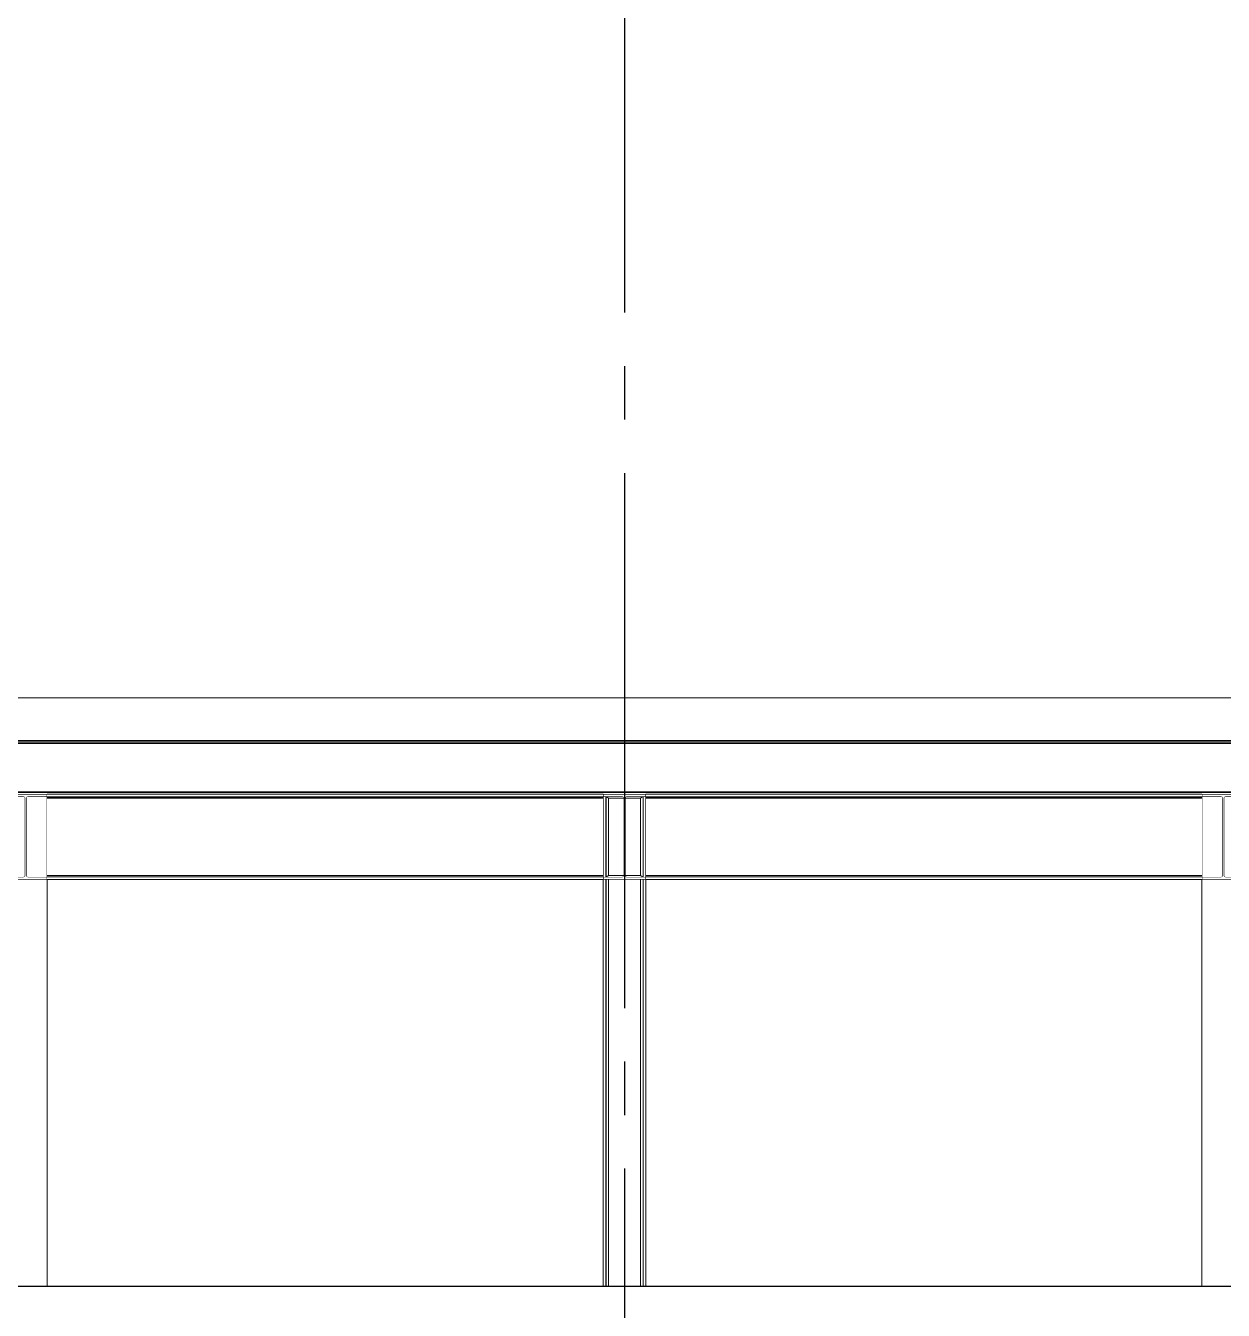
# Model space of a CAD drawing. Extents: x -3080 to 28500, y -1326 to 31609.
# Drawn here: x 5720 to 6280, y 27365 to 27965 of the extents above; entities that cross this region are included whole.
import ezdxf
from ezdxf.xclip import XClip

# ---------------------------------------------------------------- set-up
doc = ezdxf.new("R2010")
doc.units = 0
doc.header["$LTSCALE"] = 100
doc.header["$XCLIPFRAME"] = 2
doc.linetypes.add('188K-SM-07-F10-MECH-CR PIPE-Y2257103$0$X-S-FAB_SL ALL$0$COL-CEN-LIN', pattern=[3.25, 2.5, -0.25, 0.25, -0.25])
doc.linetypes.add('188K-SM-07-F10-MECH-CR PIPE-Y2257103$0$X-S-FAB_SL ALL$0$Wipeout_Contour', pattern=[1, 0, -1])
for name, color, linetype in [('0-xref', 8, 'Continuous'), ('188K-SM-07-F10-MECH-CR PIPE-Y2257103$0$X-S-FAB_SL ALL$0$ASP_1', 1, 'Continuous'), ('188K-SM-07-F10-MECH-CR PIPE-Y2257103$0$X-S-FAB_SL ALL$0$CCL', 15, '188K-SM-07-F10-MECH-CR PIPE-Y2257103$0$X-S-FAB_SL ALL$0$COL-CEN-LIN'), ('188K-SM-07-F10-MECH-CR PIPE-Y2257103$0$X-S-FAB_SL ALL$0$Hattch', 7, 'Continuous'), ('188K-SM-07-F10-MECH-CR PIPE-Y2257103$0$X-S-FAB_SL ALL$0$S-BEAM', 7, 'Continuous'), ('188K-SM-07-F10-MECH-CR PIPE-Y2257103$0$X-S-FAB_SL ALL$0$S-COL', 7, 'Continuous'), ('188K-SM-07-F10-MECH-CR PIPE-Y2257103$0$X-S-FAB_SL ALL$0$S-SLAB', 7, 'Continuous')]:
    doc.layers.add(name, color=color, linetype=linetype)

# ---------------------------------------------------------------- blocks, each defined once
blk = doc.blocks.new('188K-SM-07-F10-MECH-CR PIPE-Y2257103$0$X-S-FAB_SL ALL$0$剖面元素_242_3', base_point=(23061.26, -8263.06))
at = {"layer": '188K-SM-07-F10-MECH-CR PIPE-Y2257103$0$X-S-FAB_SL ALL$0$S-SLAB', "color": 15, "lineweight": 0}
for p, q in [((40656.26, -6943.06), (24906.26, -6943.06)), ((40656.26, -6963.06), (24906.26, -6963.06))]:
    blk.add_line(p, q, dxfattribs=at)
blk = doc.blocks.new('188K-SM-07-F10-MECH-CR PIPE-Y2257103$0$X-S-FAB_SL ALL$0$剖面元素_1279_3', base_point=(23061.26, -8263.06))
at = {"layer": '188K-SM-07-F10-MECH-CR PIPE-Y2257103$0$X-S-FAB_SL ALL$0$S-BEAM', "color": 2, "lineweight": 0}
for p, q in [((28771.26, -6988.06), (28771.26, -6989.36)), ((28791.26, -6988.06), (28771.26, -6988.06)), ((28791.26, -6988.06), (28791.26, -6989.36)), ((28771.26, -7026.76), (28771.26, -7028.06)), ((28791.26, -7028.06), (28771.26, -7028.06)), ((28791.26, -7026.76), (28791.26, -7028.06))]:
    blk.add_line(p, q, dxfattribs=at)
at = {"layer": '188K-SM-07-F10-MECH-CR PIPE-Y2257103$0$X-S-FAB_SL ALL$0$S-BEAM', "color": 2, "lineweight": 0, "flags": 128}
for points in [[(28780.69, -6989.54), (28780.26, -6989.36), (28771.26, -6989.36)], [(28780.69, -6989.54), (28780.86, -6989.96), (28780.86, -7026.16), (28780.69, -7026.59)], [(28781.84, -6989.54), (28781.66, -6989.96), (28781.66, -7026.16), (28781.84, -7026.59)], [(28791.26, -6989.36), (28782.26, -6989.36), (28781.84, -6989.54)], [(28780.69, -7026.59), (28780.26, -7026.76), (28771.26, -7026.76)], [(28781.84, -7026.59), (28782.26, -7026.76), (28791.26, -7026.76)]]:
    blk.add_lwpolyline(points, dxfattribs=at)
blk = doc.blocks.new('188K-SM-07-F10-MECH-CR PIPE-Y2257103$0$X-S-FAB_SL ALL$0$剖面元素_1280_3', base_point=(23061.26, -8263.06))
at = {"layer": '188K-SM-07-F10-MECH-CR PIPE-Y2257103$0$X-S-FAB_SL ALL$0$S-BEAM', "color": 2, "lineweight": 0}
for p, q in [((29051.26, -6988.06), (29051.26, -6989.36)), ((29071.26, -6988.06), (29051.26, -6988.06)), ((29071.26, -6988.06), (29071.26, -6989.36)), ((29051.26, -7026.76), (29051.26, -7028.06)), ((29071.26, -7028.06), (29051.26, -7028.06)), ((29071.26, -7026.76), (29071.26, -7028.06))]:
    blk.add_line(p, q, dxfattribs=at)
at = {"layer": '188K-SM-07-F10-MECH-CR PIPE-Y2257103$0$X-S-FAB_SL ALL$0$S-BEAM', "color": 2, "lineweight": 0, "flags": 128}
for points in [[(29060.69, -6989.54), (29060.26, -6989.36), (29051.26, -6989.36)], [(29060.69, -6989.54), (29060.86, -6989.96), (29060.86, -7026.16), (29060.69, -7026.59)], [(29061.84, -6989.54), (29061.66, -6989.96), (29061.66, -7026.16), (29061.84, -7026.59)], [(29071.26, -6989.36), (29062.26, -6989.36), (29061.84, -6989.54)], [(29060.69, -7026.59), (29060.26, -7026.76), (29051.26, -7026.76)], [(29061.84, -7026.59), (29062.26, -7026.76), (29071.26, -7026.76)]]:
    blk.add_lwpolyline(points, dxfattribs=at)
blk = doc.blocks.new('188K-SM-07-F10-MECH-CR PIPE-Y2257103$0$X-S-FAB_SL ALL$0$剖面元素_1281_3', base_point=(23061.26, -8263.06))
at = {"layer": '188K-SM-07-F10-MECH-CR PIPE-Y2257103$0$X-S-FAB_SL ALL$0$S-BEAM', "color": 2, "lineweight": 0}
for p, q in [((29331.26, -6988.06), (29331.26, -6989.36)), ((29351.26, -6988.06), (29331.26, -6988.06)), ((29351.26, -6988.06), (29351.26, -6989.36)), ((29331.26, -7026.76), (29331.26, -7028.06)), ((29351.26, -7028.06), (29331.26, -7028.06)), ((29351.26, -7026.76), (29351.26, -7028.06))]:
    blk.add_line(p, q, dxfattribs=at)
at = {"layer": '188K-SM-07-F10-MECH-CR PIPE-Y2257103$0$X-S-FAB_SL ALL$0$S-BEAM', "color": 2, "lineweight": 0, "flags": 128}
for points in [[(29340.69, -6989.54), (29340.26, -6989.36), (29331.26, -6989.36)], [(29340.69, -6989.54), (29340.86, -6989.96), (29340.86, -7026.16), (29340.69, -7026.59)], [(29341.84, -6989.54), (29341.66, -6989.96), (29341.66, -7026.16), (29341.84, -7026.59)], [(29351.26, -6989.36), (29342.26, -6989.36), (29341.84, -6989.54)], [(29340.69, -7026.59), (29340.26, -7026.76), (29331.26, -7026.76)], [(29341.84, -7026.59), (29342.26, -7026.76), (29351.26, -7026.76)]]:
    blk.add_lwpolyline(points, dxfattribs=at)
blk = doc.blocks.new('188K-SM-07-F10-MECH-CR PIPE-Y2257103$0$X-S-FAB_SL ALL$0$剖面元素_2049_3', base_point=(23061.26, -8263.06))
at = {"color": 254, "linetype": '188K-SM-07-F10-MECH-CR PIPE-Y2257103$0$X-S-FAB_SL ALL$0$Wipeout_Contour', "lineweight": 0, "ltscale": 119561.9172}
blk.add_wipeout([(29053.76, -7026.16), (29060.86, -7026.16), (29060.86, -6989.96), (29053.76, -6989.96)], dxfattribs=at).dxf.layer = '188K-SM-07-F10-MECH-CR PIPE-Y2257103$0$X-S-FAB_SL ALL$0$Hattch'
at = {"color": 254, "linetype": '188K-SM-07-F10-MECH-CR PIPE-Y2257103$0$X-S-FAB_SL ALL$0$Wipeout_Contour', "lineweight": 0, "ltscale": 119613.830705}
blk.add_wipeout([(29071.26, -6989.36), (29070.06, -6989.36), (29070.06, -7026.76), (29071.26, -7026.76)], dxfattribs=at).dxf.layer = '188K-SM-07-F10-MECH-CR PIPE-Y2257103$0$X-S-FAB_SL ALL$0$Hattch'
at = {"color": 254, "linetype": '188K-SM-07-F10-MECH-CR PIPE-Y2257103$0$X-S-FAB_SL ALL$0$Wipeout_Contour', "lineweight": 0, "ltscale": 119723.017785}
blk.add_wipeout([(29070.06, -7218.06), (29071.26, -7218.06), (29071.26, -7028.06), (29070.06, -7028.06)], dxfattribs=at).dxf.layer = '188K-SM-07-F10-MECH-CR PIPE-Y2257103$0$X-S-FAB_SL ALL$0$Hattch'
at = {"color": 254, "linetype": '188K-SM-07-F10-MECH-CR PIPE-Y2257103$0$X-S-FAB_SL ALL$0$Wipeout_Contour', "lineweight": 0, "ltscale": 119611.158902}
blk.add_wipeout([(29070.06, -6989.36), (29069.89, -6989.36), (29069.89, -7026.76), (29070.06, -7026.76)], dxfattribs=at).dxf.layer = '188K-SM-07-F10-MECH-CR PIPE-Y2257103$0$X-S-FAB_SL ALL$0$Hattch'
at = {"color": 254, "linetype": '188K-SM-07-F10-MECH-CR PIPE-Y2257103$0$X-S-FAB_SL ALL$0$Wipeout_Contour', "lineweight": 0, "ltscale": 119720.348418}
blk.add_wipeout([(29069.89, -7218.06), (29070.06, -7218.06), (29070.06, -7028.06), (29069.89, -7028.06)], dxfattribs=at).dxf.layer = '188K-SM-07-F10-MECH-CR PIPE-Y2257103$0$X-S-FAB_SL ALL$0$Hattch'
at = {"color": 254, "linetype": '188K-SM-07-F10-MECH-CR PIPE-Y2257103$0$X-S-FAB_SL ALL$0$Wipeout_Contour', "lineweight": 0, "ltscale": 239219.89441}
blk.add_wipeout([(29069.41, -7026.58), (29069.42, -7026.59), (29069.84, -7026.76), (29069.89, -7026.76), (29069.89, -6989.36), (29069.84, -6989.36), (29069.42, -6989.54), (29069.41, -6989.54)], dxfattribs=at).dxf.layer = '188K-SM-07-F10-MECH-CR PIPE-Y2257103$0$X-S-FAB_SL ALL$0$Hattch'
at = {"color": 254, "linetype": '188K-SM-07-F10-MECH-CR PIPE-Y2257103$0$X-S-FAB_SL ALL$0$Wipeout_Contour', "lineweight": 0, "ltscale": 119719.08578}
blk.add_wipeout([(29069.41, -7218.06), (29069.89, -7218.06), (29069.89, -7028.06), (29069.41, -7028.06)], dxfattribs=at).dxf.layer = '188K-SM-07-F10-MECH-CR PIPE-Y2257103$0$X-S-FAB_SL ALL$0$Hattch'
at = {"color": 254, "linetype": '188K-SM-07-F10-MECH-CR PIPE-Y2257103$0$X-S-FAB_SL ALL$0$Wipeout_Contour', "lineweight": 0, "ltscale": 119716.898822}
blk.add_wipeout([(29068.76, -7218.06), (29069.41, -7218.06), (29069.41, -7028.06), (29068.76, -7028.06)], dxfattribs=at).dxf.layer = '188K-SM-07-F10-MECH-CR PIPE-Y2257103$0$X-S-FAB_SL ALL$0$Hattch'
at = {"color": 254, "linetype": '188K-SM-07-F10-MECH-CR PIPE-Y2257103$0$X-S-FAB_SL ALL$0$Wipeout_Contour', "lineweight": 0, "ltscale": 119607.705242}
blk.add_wipeout([(29068.76, -7026.16), (29069.41, -7026.58), (29069.41, -6989.54), (29068.76, -6989.96)], dxfattribs=at).dxf.layer = '188K-SM-07-F10-MECH-CR PIPE-Y2257103$0$X-S-FAB_SL ALL$0$Hattch'
at = {"color": 254, "linetype": '188K-SM-07-F10-MECH-CR PIPE-Y2257103$0$X-S-FAB_SL ALL$0$Wipeout_Contour', "lineweight": 0, "ltscale": 119686.498885}
blk.add_wipeout([(29068.76, -7028.06), (29053.76, -7028.06), (29053.76, -7218.06), (29068.76, -7218.06)], dxfattribs=at).dxf.layer = '188K-SM-07-F10-MECH-CR PIPE-Y2257103$0$X-S-FAB_SL ALL$0$Hattch'
at = {"color": 254, "linetype": '188K-SM-07-F10-MECH-CR PIPE-Y2257103$0$X-S-FAB_SL ALL$0$Wipeout_Contour', "lineweight": 0, "ltscale": 119546.849697}
blk.add_wipeout([(29053.76, -6989.96), (29053.11, -6989.54), (29053.11, -7026.58), (29053.76, -7026.16)], dxfattribs=at).dxf.layer = '188K-SM-07-F10-MECH-CR PIPE-Y2257103$0$X-S-FAB_SL ALL$0$Hattch'
at = {"color": 254, "linetype": '188K-SM-07-F10-MECH-CR PIPE-Y2257103$0$X-S-FAB_SL ALL$0$Wipeout_Contour', "lineweight": 0, "ltscale": 119592.636609}
blk.add_wipeout([(29068.76, -6989.96), (29061.66, -6989.96), (29061.66, -7026.16), (29068.76, -7026.16)], dxfattribs=at).dxf.layer = '188K-SM-07-F10-MECH-CR PIPE-Y2257103$0$X-S-FAB_SL ALL$0$Hattch'
at = {"layer": '188K-SM-07-F10-MECH-CR PIPE-Y2257103$0$X-S-FAB_SL ALL$0$S-COL', "color": 8, "lineweight": 0}
for p, q in [((29068.76, -7026.16), (29068.76, -6989.96)), ((29070.06, -7026.76), (29070.06, -6989.36)), ((29071.26, -7026.76), (29071.26, -6989.36)), ((29068.76, -7218.06), (29068.76, -7028.06)), ((29070.06, -7218.06), (29070.06, -7028.06)), ((29071.26, -7218.06), (29071.26, -7028.06))]:
    blk.add_line(p, q, dxfattribs=at)
at = {"color": 254, "linetype": '188K-SM-07-F10-MECH-CR PIPE-Y2257103$0$X-S-FAB_SL ALL$0$Wipeout_Contour', "lineweight": 0, "ltscale": 119656.098772}
blk.add_wipeout([(29053.11, -7218.06), (29053.76, -7218.06), (29053.76, -7028.06), (29053.11, -7028.06)], dxfattribs=at).dxf.layer = '188K-SM-07-F10-MECH-CR PIPE-Y2257103$0$X-S-FAB_SL ALL$0$Hattch'
at = {"color": 254, "linetype": '188K-SM-07-F10-MECH-CR PIPE-Y2257103$0$X-S-FAB_SL ALL$0$Wipeout_Contour', "lineweight": 0, "ltscale": 239089.220186}
blk.add_wipeout([(29052.64, -6989.36), (29052.64, -7026.76), (29052.69, -7026.76), (29053.11, -7026.59), (29053.11, -7026.58), (29053.11, -6989.54), (29053.11, -6989.54), (29052.69, -6989.36)], dxfattribs=at).dxf.layer = '188K-SM-07-F10-MECH-CR PIPE-Y2257103$0$X-S-FAB_SL ALL$0$Hattch'
at = {"color": 254, "linetype": '188K-SM-07-F10-MECH-CR PIPE-Y2257103$0$X-S-FAB_SL ALL$0$Wipeout_Contour', "lineweight": 0, "ltscale": 119653.911886}
blk.add_wipeout([(29052.64, -7218.06), (29053.11, -7218.06), (29053.11, -7028.06), (29052.64, -7028.06)], dxfattribs=at).dxf.layer = '188K-SM-07-F10-MECH-CR PIPE-Y2257103$0$X-S-FAB_SL ALL$0$Hattch'
at = {"color": 254, "linetype": '188K-SM-07-F10-MECH-CR PIPE-Y2257103$0$X-S-FAB_SL ALL$0$Wipeout_Contour', "lineweight": 0, "ltscale": 119543.397971}
blk.add_wipeout([(29052.46, -6989.36), (29052.46, -7026.76), (29052.64, -7026.76), (29052.64, -6989.36)], dxfattribs=at).dxf.layer = '188K-SM-07-F10-MECH-CR PIPE-Y2257103$0$X-S-FAB_SL ALL$0$Hattch'
at = {"color": 254, "linetype": '188K-SM-07-F10-MECH-CR PIPE-Y2257103$0$X-S-FAB_SL ALL$0$Wipeout_Contour', "lineweight": 0, "ltscale": 119652.649286}
blk.add_wipeout([(29052.46, -7218.06), (29052.64, -7218.06), (29052.64, -7028.06), (29052.46, -7028.06)], dxfattribs=at).dxf.layer = '188K-SM-07-F10-MECH-CR PIPE-Y2257103$0$X-S-FAB_SL ALL$0$Hattch'
at = {"color": 254, "linetype": '188K-SM-07-F10-MECH-CR PIPE-Y2257103$0$X-S-FAB_SL ALL$0$Wipeout_Contour', "lineweight": 0, "ltscale": 119540.726278}
blk.add_wipeout([(29052.46, -6989.36), (29051.26, -6989.36), (29051.26, -7026.76), (29052.46, -7026.76)], dxfattribs=at).dxf.layer = '188K-SM-07-F10-MECH-CR PIPE-Y2257103$0$X-S-FAB_SL ALL$0$Hattch'
at = {"color": 254, "linetype": '188K-SM-07-F10-MECH-CR PIPE-Y2257103$0$X-S-FAB_SL ALL$0$Wipeout_Contour', "lineweight": 0, "ltscale": 119649.980031}
blk.add_wipeout([(29051.26, -7218.06), (29052.46, -7218.06), (29052.46, -7028.06), (29051.26, -7028.06)], dxfattribs=at).dxf.layer = '188K-SM-07-F10-MECH-CR PIPE-Y2257103$0$X-S-FAB_SL ALL$0$Hattch'
at = {"layer": '188K-SM-07-F10-MECH-CR PIPE-Y2257103$0$X-S-FAB_SL ALL$0$S-COL', "color": 8, "lineweight": 0}
for p, q in [((29051.26, -7026.76), (29051.26, -6989.36)), ((29052.46, -7026.76), (29052.46, -6989.36)), ((29053.76, -7026.16), (29053.76, -6989.96)), ((29051.26, -7218.06), (29051.26, -7028.06)), ((29052.46, -7218.06), (29052.46, -7028.06)), ((29053.76, -7218.06), (29053.76, -7028.06))]:
    blk.add_line(p, q, dxfattribs=at)
blk = doc.blocks.new('188K-SM-07-F10-MECH-CR PIPE-Y2257103$0$X-S-FAB_SL ALL$0$剖面元素_2050_3', base_point=(23061.26, -8263.06))
at = {"color": 254, "linetype": '188K-SM-07-F10-MECH-CR PIPE-Y2257103$0$X-S-FAB_SL ALL$0$Wipeout_Contour', "lineweight": 0, "ltscale": 118599.002514}
blk.add_wipeout([(28771.26, -7218.06), (28791.26, -7218.06), (28791.26, -7028.06), (28771.26, -7028.06)], dxfattribs=at).dxf.layer = '188K-SM-07-F10-MECH-CR PIPE-Y2257103$0$X-S-FAB_SL ALL$0$Hattch'
at = {"color": 254, "linetype": '188K-SM-07-F10-MECH-CR PIPE-Y2257103$0$X-S-FAB_SL ALL$0$Wipeout_Contour', "lineweight": 0, "ltscale": 236952.501992}
blk.add_wipeout([(28771.26, -6989.36), (28771.26, -7026.76), (28780.26, -7026.76), (28780.69, -7026.59), (28780.86, -7026.16), (28780.86, -6989.96), (28780.69, -6989.54), (28780.26, -6989.36)], dxfattribs=at).dxf.layer = '188K-SM-07-F10-MECH-CR PIPE-Y2257103$0$X-S-FAB_SL ALL$0$Hattch'
at = {"layer": '188K-SM-07-F10-MECH-CR PIPE-Y2257103$0$X-S-FAB_SL ALL$0$S-COL', "color": 8, "lineweight": 0}
for p, q in [((28771.26, -7026.76), (28771.26, -6989.36)), ((28771.26, -7218.06), (28771.26, -7028.06))]:
    blk.add_line(p, q, dxfattribs=at)
at = {"color": 254, "linetype": '188K-SM-07-F10-MECH-CR PIPE-Y2257103$0$X-S-FAB_SL ALL$0$Wipeout_Contour', "lineweight": 0, "ltscale": 237002.617436}
blk.add_wipeout([(28781.66, -7026.16), (28781.84, -7026.59), (28782.26, -7026.76), (28791.26, -7026.76), (28791.26, -6989.36), (28782.26, -6989.36), (28781.84, -6989.54), (28781.66, -6989.96)], dxfattribs=at).dxf.layer = '188K-SM-07-F10-MECH-CR PIPE-Y2257103$0$X-S-FAB_SL ALL$0$Hattch'
at = {"layer": '188K-SM-07-F10-MECH-CR PIPE-Y2257103$0$X-S-FAB_SL ALL$0$S-COL', "color": 8, "lineweight": 0}
for p, q in [((28791.26, -7026.76), (28791.26, -6989.36)), ((28791.26, -7218.06), (28791.26, -7028.06))]:
    blk.add_line(p, q, dxfattribs=at)
blk = doc.blocks.new('188K-SM-07-F10-MECH-CR PIPE-Y2257103$0$X-S-FAB_SL ALL$0$剖面元素_2052_3', base_point=(23061.26, -8263.06))
at = {"color": 254, "linetype": '188K-SM-07-F10-MECH-CR PIPE-Y2257103$0$X-S-FAB_SL ALL$0$Wipeout_Contour', "lineweight": 0, "ltscale": 241307.622229}
blk.add_wipeout([(29331.26, -7026.76), (29340.26, -7026.76), (29340.69, -7026.59), (29340.86, -7026.16), (29340.86, -6989.96), (29340.69, -6989.54), (29340.26, -6989.36), (29331.26, -6989.36)], dxfattribs=at).dxf.layer = '188K-SM-07-F10-MECH-CR PIPE-Y2257103$0$X-S-FAB_SL ALL$0$Hattch'
at = {"color": 254, "linetype": '188K-SM-07-F10-MECH-CR PIPE-Y2257103$0$X-S-FAB_SL ALL$0$Wipeout_Contour', "lineweight": 0, "ltscale": 120774.589755}
blk.add_wipeout([(29351.26, -7028.06), (29331.26, -7028.06), (29331.26, -7218.06), (29351.26, -7218.06)], dxfattribs=at).dxf.layer = '188K-SM-07-F10-MECH-CR PIPE-Y2257103$0$X-S-FAB_SL ALL$0$Hattch'
at = {"layer": '188K-SM-07-F10-MECH-CR PIPE-Y2257103$0$X-S-FAB_SL ALL$0$S-COL', "color": 8, "lineweight": 0}
for p, q in [((29331.26, -7026.76), (29331.26, -6989.36)), ((29331.26, -7218.06), (29331.26, -7028.06))]:
    blk.add_line(p, q, dxfattribs=at)
at = {"color": 254, "linetype": '188K-SM-07-F10-MECH-CR PIPE-Y2257103$0$X-S-FAB_SL ALL$0$Wipeout_Contour', "lineweight": 0, "ltscale": 241357.790782}
blk.add_wipeout([(29341.66, -6989.96), (29341.66, -7026.16), (29341.84, -7026.59), (29342.26, -7026.76), (29351.26, -7026.76), (29351.26, -6989.36), (29342.26, -6989.36), (29341.84, -6989.54)], dxfattribs=at).dxf.layer = '188K-SM-07-F10-MECH-CR PIPE-Y2257103$0$X-S-FAB_SL ALL$0$Hattch'
at = {"layer": '188K-SM-07-F10-MECH-CR PIPE-Y2257103$0$X-S-FAB_SL ALL$0$S-COL', "color": 8, "lineweight": 0}
for p, q in [((29351.26, -7026.76), (29351.26, -6989.36)), ((29351.26, -7218.06), (29351.26, -7028.06))]:
    blk.add_line(p, q, dxfattribs=at)
blk = doc.blocks.new('188K-SM-07-F10-MECH-CR PIPE-Y2257103$0$X-S-FAB_SL ALL$0$剖面元素_2118_3', base_point=(23061.26, -8263.06))
at = {"color": 254, "linetype": '188K-SM-07-F10-MECH-CR PIPE-Y2257103$0$X-S-FAB_SL ALL$0$Wipeout_Contour', "lineweight": 0, "ltscale": 119014.79418}
blk.add_wipeout([(28791.26, -6989.36), (29051.26, -6989.36), (29051.26, -6988.06), (28791.26, -6988.06)], dxfattribs=at).dxf.layer = '188K-SM-07-F10-MECH-CR PIPE-Y2257103$0$X-S-FAB_SL ALL$0$Hattch'
at = {"color": 254, "linetype": '188K-SM-07-F10-MECH-CR PIPE-Y2257103$0$X-S-FAB_SL ALL$0$Wipeout_Contour', "lineweight": 0, "ltscale": 119612.521161}
blk.add_wipeout([(29069.42, -7026.59), (29061.84, -7026.59), (29062.26, -7026.76), (29069.84, -7026.76)], dxfattribs=at).dxf.layer = '188K-SM-07-F10-MECH-CR PIPE-Y2257103$0$X-S-FAB_SL ALL$0$Hattch'
at = {"color": 254, "linetype": '188K-SM-07-F10-MECH-CR PIPE-Y2257103$0$X-S-FAB_SL ALL$0$Wipeout_Contour', "lineweight": 0, "ltscale": 119015.487452}
blk.add_wipeout([(29051.26, -6989.36), (28791.26, -6989.36), (28791.26, -6989.54), (29051.26, -6989.54)], dxfattribs=at).dxf.layer = '188K-SM-07-F10-MECH-CR PIPE-Y2257103$0$X-S-FAB_SL ALL$0$Hattch'
at = {"color": 254, "linetype": '188K-SM-07-F10-MECH-CR PIPE-Y2257103$0$X-S-FAB_SL ALL$0$Wipeout_Contour', "lineweight": 0, "ltscale": 119015.769358}
blk.add_wipeout([(29051.26, -6989.54), (28791.26, -6989.54), (28791.26, -6989.96), (29051.26, -6989.96)], dxfattribs=at).dxf.layer = '188K-SM-07-F10-MECH-CR PIPE-Y2257103$0$X-S-FAB_SL ALL$0$Hattch'
at = {"color": 254, "linetype": '188K-SM-07-F10-MECH-CR PIPE-Y2257103$0$X-S-FAB_SL ALL$0$Wipeout_Contour', "lineweight": 0, "ltscale": 119033.019469}
blk.add_wipeout([(29051.26, -6989.96), (28791.26, -6989.96), (28791.26, -7026.16), (29051.26, -7026.16)], dxfattribs=at).dxf.layer = '188K-SM-07-F10-MECH-CR PIPE-Y2257103$0$X-S-FAB_SL ALL$0$Hattch'
at = {"color": 254, "linetype": '188K-SM-07-F10-MECH-CR PIPE-Y2257103$0$X-S-FAB_SL ALL$0$Wipeout_Contour', "lineweight": 0, "ltscale": 119542.029347}
blk.add_wipeout([(29060.26, -6989.36), (29052.69, -6989.36), (29053.11, -6989.54), (29060.69, -6989.54)], dxfattribs=at).dxf.layer = '188K-SM-07-F10-MECH-CR PIPE-Y2257103$0$X-S-FAB_SL ALL$0$Hattch'
at = {"color": 254, "linetype": '188K-SM-07-F10-MECH-CR PIPE-Y2257103$0$X-S-FAB_SL ALL$0$Wipeout_Contour', "lineweight": 0, "ltscale": 119050.270019}
blk.add_wipeout([(28791.26, -7026.59), (29051.26, -7026.59), (29051.26, -7026.16), (28791.26, -7026.16)], dxfattribs=at).dxf.layer = '188K-SM-07-F10-MECH-CR PIPE-Y2257103$0$X-S-FAB_SL ALL$0$Hattch'
at = {"color": 254, "linetype": '188K-SM-07-F10-MECH-CR PIPE-Y2257103$0$X-S-FAB_SL ALL$0$Wipeout_Contour', "lineweight": 0, "ltscale": 119577.620723}
blk.add_wipeout([(29061.84, -6989.54), (29069.42, -6989.54), (29069.84, -6989.36), (29062.26, -6989.36)], dxfattribs=at).dxf.layer = '188K-SM-07-F10-MECH-CR PIPE-Y2257103$0$X-S-FAB_SL ALL$0$Hattch'
at = {"color": 254, "linetype": '188K-SM-07-F10-MECH-CR PIPE-Y2257103$0$X-S-FAB_SL ALL$0$Wipeout_Contour', "lineweight": 0, "ltscale": 119050.553324}
blk.add_wipeout([(28791.26, -7026.59), (28791.26, -7026.76), (29051.26, -7026.76), (29051.26, -7026.59)], dxfattribs=at).dxf.layer = '188K-SM-07-F10-MECH-CR PIPE-Y2257103$0$X-S-FAB_SL ALL$0$Hattch'
at = {"color": 254, "linetype": '188K-SM-07-F10-MECH-CR PIPE-Y2257103$0$X-S-FAB_SL ALL$0$Wipeout_Contour', "lineweight": 0, "ltscale": 149426.304411}
blk.add_wipeout([(29053.11, -6989.54), (29053.11, -6989.54), (29053.76, -6989.96), (29060.86, -6989.96), (29060.69, -6989.54)], dxfattribs=at).dxf.layer = '188K-SM-07-F10-MECH-CR PIPE-Y2257103$0$X-S-FAB_SL ALL$0$Hattch'
at = {"color": 254, "linetype": '188K-SM-07-F10-MECH-CR PIPE-Y2257103$0$X-S-FAB_SL ALL$0$Wipeout_Contour', "lineweight": 0, "ltscale": 119051.250218}
blk.add_wipeout([(28791.26, -7028.06), (29051.26, -7028.06), (29051.26, -7026.76), (28791.26, -7026.76)], dxfattribs=at).dxf.layer = '188K-SM-07-F10-MECH-CR PIPE-Y2257103$0$X-S-FAB_SL ALL$0$Hattch'
at = {"layer": '188K-SM-07-F10-MECH-CR PIPE-Y2257103$0$X-S-FAB_SL ALL$0$S-BEAM', "color": 8, "lineweight": 0}
for p, q in [((28791.26, -6989.36), (29051.26, -6989.36)), ((28791.26, -6989.96), (29051.26, -6989.96)), ((29053.11, -6989.54), (29052.69, -6989.36)), ((29053.11, -6989.54), (29053.76, -6989.96))]:
    blk.add_line(p, q, dxfattribs=at)
at = {"color": 254, "linetype": '188K-SM-07-F10-MECH-CR PIPE-Y2257103$0$X-S-FAB_SL ALL$0$Wipeout_Contour', "lineweight": 0, "ltscale": 149473.632587}
blk.add_wipeout([(29061.84, -6989.54), (29061.66, -6989.96), (29068.76, -6989.96), (29069.41, -6989.54), (29069.42, -6989.54)], dxfattribs=at).dxf.layer = '188K-SM-07-F10-MECH-CR PIPE-Y2257103$0$X-S-FAB_SL ALL$0$Hattch'
at = {"color": 254, "linetype": '188K-SM-07-F10-MECH-CR PIPE-Y2257103$0$X-S-FAB_SL ALL$0$Wipeout_Contour', "lineweight": 0, "ltscale": 119576.940174}
blk.add_wipeout([(29052.69, -7026.76), (29060.26, -7026.76), (29060.69, -7026.59), (29053.11, -7026.59)], dxfattribs=at).dxf.layer = '188K-SM-07-F10-MECH-CR PIPE-Y2257103$0$X-S-FAB_SL ALL$0$Hattch'
at = {"layer": '188K-SM-07-F10-MECH-CR PIPE-Y2257103$0$X-S-FAB_SL ALL$0$S-BEAM', "color": 8, "lineweight": 0}
blk.add_line((29053.76, -6989.96), (29060.86, -6989.96), dxfattribs=at)
at = {"color": 254, "linetype": '188K-SM-07-F10-MECH-CR PIPE-Y2257103$0$X-S-FAB_SL ALL$0$Wipeout_Contour', "lineweight": 0, "ltscale": 120103.746332}
blk.add_wipeout([(29331.26, -6988.06), (29071.26, -6988.06), (29071.26, -6989.36), (29331.26, -6989.36)], dxfattribs=at).dxf.layer = '188K-SM-07-F10-MECH-CR PIPE-Y2257103$0$X-S-FAB_SL ALL$0$Hattch'
at = {"color": 254, "linetype": '188K-SM-07-F10-MECH-CR PIPE-Y2257103$0$X-S-FAB_SL ALL$0$Wipeout_Contour', "lineweight": 0, "ltscale": 149469.567971}
blk.add_wipeout([(29053.11, -7026.59), (29060.69, -7026.59), (29060.86, -7026.16), (29053.76, -7026.16), (29053.11, -7026.58)], dxfattribs=at).dxf.layer = '188K-SM-07-F10-MECH-CR PIPE-Y2257103$0$X-S-FAB_SL ALL$0$Hattch'
at = {"layer": '188K-SM-07-F10-MECH-CR PIPE-Y2257103$0$X-S-FAB_SL ALL$0$S-BEAM', "color": 8, "lineweight": 0}
for p, q in [((28791.26, -7026.16), (29051.26, -7026.16)), ((28791.26, -7026.76), (29051.26, -7026.76)), ((28791.26, -7028.06), (29051.26, -7028.06)), ((29053.11, -7026.59), (29052.69, -7026.76)), ((29053.76, -7026.16), (29053.11, -7026.58))]:
    blk.add_line(p, q, dxfattribs=at)
at = {"color": 254, "linetype": '188K-SM-07-F10-MECH-CR PIPE-Y2257103$0$X-S-FAB_SL ALL$0$Wipeout_Contour', "lineweight": 0, "ltscale": 149516.88239}
blk.add_wipeout([(29068.76, -7026.16), (29061.66, -7026.16), (29061.84, -7026.59), (29069.42, -7026.59), (29069.41, -7026.58)], dxfattribs=at).dxf.layer = '188K-SM-07-F10-MECH-CR PIPE-Y2257103$0$X-S-FAB_SL ALL$0$Hattch'
at = {"layer": '188K-SM-07-F10-MECH-CR PIPE-Y2257103$0$X-S-FAB_SL ALL$0$S-BEAM', "color": 8, "lineweight": 0}
blk.add_line((29060.86, -7026.16), (29053.76, -7026.16), dxfattribs=at)
at = {"color": 254, "linetype": '188K-SM-07-F10-MECH-CR PIPE-Y2257103$0$X-S-FAB_SL ALL$0$Wipeout_Contour', "lineweight": 0, "ltscale": 120139.871921}
blk.add_wipeout([(29331.26, -7026.76), (29071.26, -7026.76), (29071.26, -7028.06), (29331.26, -7028.06)], dxfattribs=at).dxf.layer = '188K-SM-07-F10-MECH-CR PIPE-Y2257103$0$X-S-FAB_SL ALL$0$Hattch'
at = {"color": 254, "linetype": '188K-SM-07-F10-MECH-CR PIPE-Y2257103$0$X-S-FAB_SL ALL$0$Wipeout_Contour', "lineweight": 0, "ltscale": 120139.181338}
blk.add_wipeout([(29071.26, -7026.59), (29071.26, -7026.76), (29331.26, -7026.76), (29331.26, -7026.59)], dxfattribs=at).dxf.layer = '188K-SM-07-F10-MECH-CR PIPE-Y2257103$0$X-S-FAB_SL ALL$0$Hattch'
at = {"color": 254, "linetype": '188K-SM-07-F10-MECH-CR PIPE-Y2257103$0$X-S-FAB_SL ALL$0$Wipeout_Contour', "lineweight": 0, "ltscale": 120138.900602}
blk.add_wipeout([(29071.26, -7026.16), (29071.26, -7026.59), (29331.26, -7026.59), (29331.26, -7026.16)], dxfattribs=at).dxf.layer = '188K-SM-07-F10-MECH-CR PIPE-Y2257103$0$X-S-FAB_SL ALL$0$Hattch'
at = {"color": 254, "linetype": '188K-SM-07-F10-MECH-CR PIPE-Y2257103$0$X-S-FAB_SL ALL$0$Wipeout_Contour', "lineweight": 0, "ltscale": 120121.806414}
blk.add_wipeout([(29071.26, -6989.96), (29071.26, -7026.16), (29331.26, -7026.16), (29331.26, -6989.96)], dxfattribs=at).dxf.layer = '188K-SM-07-F10-MECH-CR PIPE-Y2257103$0$X-S-FAB_SL ALL$0$Hattch'
at = {"layer": '188K-SM-07-F10-MECH-CR PIPE-Y2257103$0$X-S-FAB_SL ALL$0$S-BEAM', "color": 8, "lineweight": 0}
for p, q in [((29068.76, -7026.16), (29061.66, -7026.16)), ((29069.41, -7026.58), (29068.76, -7026.16)), ((29069.84, -7026.76), (29069.42, -7026.59)), ((29071.26, -7026.16), (29331.26, -7026.16)), ((29071.26, -7026.76), (29331.26, -7026.76)), ((29071.26, -7028.06), (29331.26, -7028.06))]:
    blk.add_line(p, q, dxfattribs=at)
at = {"color": 254, "linetype": '188K-SM-07-F10-MECH-CR PIPE-Y2257103$0$X-S-FAB_SL ALL$0$Wipeout_Contour', "lineweight": 0, "ltscale": 120104.712663}
blk.add_wipeout([(29071.26, -6989.54), (29071.26, -6989.96), (29331.26, -6989.96), (29331.26, -6989.54)], dxfattribs=at).dxf.layer = '188K-SM-07-F10-MECH-CR PIPE-Y2257103$0$X-S-FAB_SL ALL$0$Hattch'
at = {"color": 254, "linetype": '188K-SM-07-F10-MECH-CR PIPE-Y2257103$0$X-S-FAB_SL ALL$0$Wipeout_Contour', "lineweight": 0, "ltscale": 120104.433314}
blk.add_wipeout([(29071.26, -6989.36), (29071.26, -6989.54), (29331.26, -6989.54), (29331.26, -6989.36)], dxfattribs=at).dxf.layer = '188K-SM-07-F10-MECH-CR PIPE-Y2257103$0$X-S-FAB_SL ALL$0$Hattch'
at = {"layer": '188K-SM-07-F10-MECH-CR PIPE-Y2257103$0$X-S-FAB_SL ALL$0$S-BEAM', "color": 8, "lineweight": 0}
for p, q in [((29061.66, -6989.96), (29068.76, -6989.96)), ((29068.76, -6989.96), (29069.41, -6989.54)), ((29069.84, -6989.36), (29069.42, -6989.54)), ((29071.26, -6989.36), (29331.26, -6989.36)), ((29071.26, -6989.96), (29331.26, -6989.96))]:
    blk.add_line(p, q, dxfattribs=at)
blk = doc.blocks.new('188K-SM-07-F10-MECH-CR PIPE-Y2257103$0$X-S-FAB_SL ALL$0$剖面元素_2186_3', base_point=(23061.26, -8263.06))
at = {"color": 254, "linetype": '188K-SM-07-F10-MECH-CR PIPE-Y2257103$0$X-S-FAB_SL ALL$0$Wipeout_Contour', "lineweight": 0, "ltscale": 130156.517647}
blk.add_wipeout([(28425.76, -6987.26), (28425.76, -6988.06), (35117.76, -6988.06), (35117.76, -6987.26)], dxfattribs=at).dxf.layer = '188K-SM-07-F10-MECH-CR PIPE-Y2257103$0$X-S-FAB_SL ALL$0$Hattch'
at = {"color": 254, "linetype": '188K-SM-07-F10-MECH-CR PIPE-Y2257103$0$X-S-FAB_SL ALL$0$Wipeout_Contour', "lineweight": 0, "ltscale": 130156.132426}
blk.add_wipeout([(28425.76, -6987.18), (28425.76, -6987.26), (35117.76, -6987.26), (35117.76, -6987.18)], dxfattribs=at).dxf.layer = '188K-SM-07-F10-MECH-CR PIPE-Y2257103$0$X-S-FAB_SL ALL$0$Hattch'
at = {"color": 254, "linetype": '188K-SM-07-F10-MECH-CR PIPE-Y2257103$0$X-S-FAB_SL ALL$0$Wipeout_Contour', "lineweight": 0, "ltscale": 130156.002275}
blk.add_wipeout([(28425.76, -6986.96), (28425.76, -6987.18), (35117.76, -6987.18), (35117.76, -6986.96)], dxfattribs=at).dxf.layer = '188K-SM-07-F10-MECH-CR PIPE-Y2257103$0$X-S-FAB_SL ALL$0$Hattch'
at = {"color": 254, "linetype": '188K-SM-07-F10-MECH-CR PIPE-Y2257103$0$X-S-FAB_SL ALL$0$Wipeout_Contour', "lineweight": 0, "ltscale": 130146.120964}
blk.add_wipeout([(28425.76, -6964.36), (28425.76, -6986.96), (35117.76, -6986.96), (35117.76, -6964.36)], dxfattribs=at).dxf.layer = '188K-SM-07-F10-MECH-CR PIPE-Y2257103$0$X-S-FAB_SL ALL$0$Hattch'
at = {"layer": '188K-SM-07-F10-MECH-CR PIPE-Y2257103$0$X-S-FAB_SL ALL$0$S-BEAM', "color": 8, "lineweight": 0}
for p, q in [((28425.76, -6986.96), (35117.76, -6986.96)), ((28425.76, -6987.26), (35117.76, -6987.26)), ((28791.26, -6988.06), (29051.26, -6988.06)), ((29071.26, -6988.06), (29331.26, -6988.06))]:
    blk.add_line(p, q, dxfattribs=at)
at = {"color": 254, "linetype": '188K-SM-07-F10-MECH-CR PIPE-Y2257103$0$X-S-FAB_SL ALL$0$Wipeout_Contour', "lineweight": 0, "ltscale": 130136.239641}
blk.add_wipeout([(28425.76, -6964.15), (28425.76, -6964.36), (35117.76, -6964.36), (35117.76, -6964.15)], dxfattribs=at).dxf.layer = '188K-SM-07-F10-MECH-CR PIPE-Y2257103$0$X-S-FAB_SL ALL$0$Hattch'
at = {"color": 254, "linetype": '188K-SM-07-F10-MECH-CR PIPE-Y2257103$0$X-S-FAB_SL ALL$0$Wipeout_Contour', "lineweight": 0, "ltscale": 130136.109895}
blk.add_wipeout([(28425.76, -6964.06), (28425.76, -6964.15), (35117.76, -6964.15), (35117.76, -6964.06)], dxfattribs=at).dxf.layer = '188K-SM-07-F10-MECH-CR PIPE-Y2257103$0$X-S-FAB_SL ALL$0$Hattch'
at = {"color": 254, "linetype": '188K-SM-07-F10-MECH-CR PIPE-Y2257103$0$X-S-FAB_SL ALL$0$Wipeout_Contour', "lineweight": 0, "ltscale": 130135.725938}
blk.add_wipeout([(28425.76, -6964.06), (35117.76, -6964.06), (35117.76, -6963.26), (28425.76, -6963.26)], dxfattribs=at).dxf.layer = '188K-SM-07-F10-MECH-CR PIPE-Y2257103$0$X-S-FAB_SL ALL$0$Hattch'
at = {"layer": '188K-SM-07-F10-MECH-CR PIPE-Y2257103$0$X-S-FAB_SL ALL$0$S-BEAM', "color": 8, "lineweight": 0}
for p, q in [((28425.76, -6963.26), (35117.76, -6963.26)), ((28425.76, -6964.06), (35117.76, -6964.06)), ((28425.76, -6964.36), (35117.76, -6964.36))]:
    blk.add_line(p, q, dxfattribs=at)
blk = doc.blocks.new('188K-SM-07-F10-MECH-CR PIPE-Y2257103$0$X-S-FAB_SL ALL$0$A$C2e9ab586')
at = {"layer": '188K-SM-07-F10-MECH-CR PIPE-Y2257103$0$X-S-FAB_SL ALL$0$S-BEAM', "lineweight": 0}
for name in ['188K-SM-07-F10-MECH-CR PIPE-Y2257103$0$X-S-FAB_SL ALL$0$剖面元素_1279_3', '188K-SM-07-F10-MECH-CR PIPE-Y2257103$0$X-S-FAB_SL ALL$0$剖面元素_1280_3', '188K-SM-07-F10-MECH-CR PIPE-Y2257103$0$X-S-FAB_SL ALL$0$剖面元素_1281_3']:
    blk.add_blockref(name, (-28106.39, 285), dxfattribs=at)
at = {"layer": '188K-SM-07-F10-MECH-CR PIPE-Y2257103$0$X-S-FAB_SL ALL$0$S-SLAB', "lineweight": 0}
blk.add_blockref('188K-SM-07-F10-MECH-CR PIPE-Y2257103$0$X-S-FAB_SL ALL$0$剖面元素_242_3', (-28106.39, 285), dxfattribs=at)
at = {"layer": '188K-SM-07-F10-MECH-CR PIPE-Y2257103$0$X-S-FAB_SL ALL$0$S-COL', "lineweight": 0}
for name in ['188K-SM-07-F10-MECH-CR PIPE-Y2257103$0$X-S-FAB_SL ALL$0$剖面元素_2050_3', '188K-SM-07-F10-MECH-CR PIPE-Y2257103$0$X-S-FAB_SL ALL$0$剖面元素_2049_3', '188K-SM-07-F10-MECH-CR PIPE-Y2257103$0$X-S-FAB_SL ALL$0$剖面元素_2052_3']:
    blk.add_blockref(name, (-28106.39, 285), dxfattribs=at)
at = {"layer": '188K-SM-07-F10-MECH-CR PIPE-Y2257103$0$X-S-FAB_SL ALL$0$S-BEAM', "lineweight": 0}
blk.add_blockref('188K-SM-07-F10-MECH-CR PIPE-Y2257103$0$X-S-FAB_SL ALL$0$剖面元素_2118_3', (-28106.39, 285), dxfattribs=at)
blk.add_blockref('188K-SM-07-F10-MECH-CR PIPE-Y2257103$0$X-S-FAB_SL ALL$0$剖面元素_2186_3', (-28106.39, 285), dxfattribs=at)
blk = doc.blocks.new('188K-SM-07-F10-MECH-CR PIPE-Y2257103$0$X-S-FAB_SL ALL$0$A$Ceb448ab1')
at = {"layer": '188K-SM-07-F10-MECH-CR PIPE-Y2257103$0$X-S-FAB_SL ALL$0$CCL'}
blk.add_line((6000, 3600), (6000, 0), dxfattribs=at)
blk = doc.blocks.new('188K-SM-07-F10-MECH-CR PIPE-Y2257103$0$X-S-FAB_SL ALL')
at = {"layer": '188K-SM-07-F10-MECH-CR PIPE-Y2257103$0$X-S-FAB_SL ALL$0$ASP_1'}
blk.add_blockref('188K-SM-07-F10-MECH-CR PIPE-Y2257103$0$X-S-FAB_SL ALL$0$A$C2e9ab586', (23632.864, -73288.977), dxfattribs=at)
blk.add_line((-2728.521, -71958.977), (19076.479, -71958.977), dxfattribs=at)
at = {"layer": '188K-SM-07-F10-MECH-CR PIPE-Y2257103$0$X-S-FAB_SL ALL$0$CCL'}
blk.add_blockref('188K-SM-07-F10-MECH-CR PIPE-Y2257103$0$X-S-FAB_SL ALL$0$A$Ceb448ab1', (-4473.521, -73553.977), dxfattribs=at)
blk = doc.blocks.new('188K-SM-07-F10-MECH-CR PIPE-Y2257103')
ref = blk.add_blockref('188K-SM-07-F10-MECH-CR PIPE-Y2257103$0$X-S-FAB_SL ALL', (4473.521, 99334.763))
XClip(ref).set_block_clipping_path([(-7553.4648570136, -75341.9369645483), (24026.2025623869, -67725.7696244382)])

msp = doc.modelspace()

# ---------------------------------------------------------------- block references
at = {"layer": '0-xref'}
msp.add_blockref('188K-SM-07-F10-MECH-CR PIPE-Y2257103', (0, 0), dxfattribs=at)

doc.saveas('drawing.dxf')
